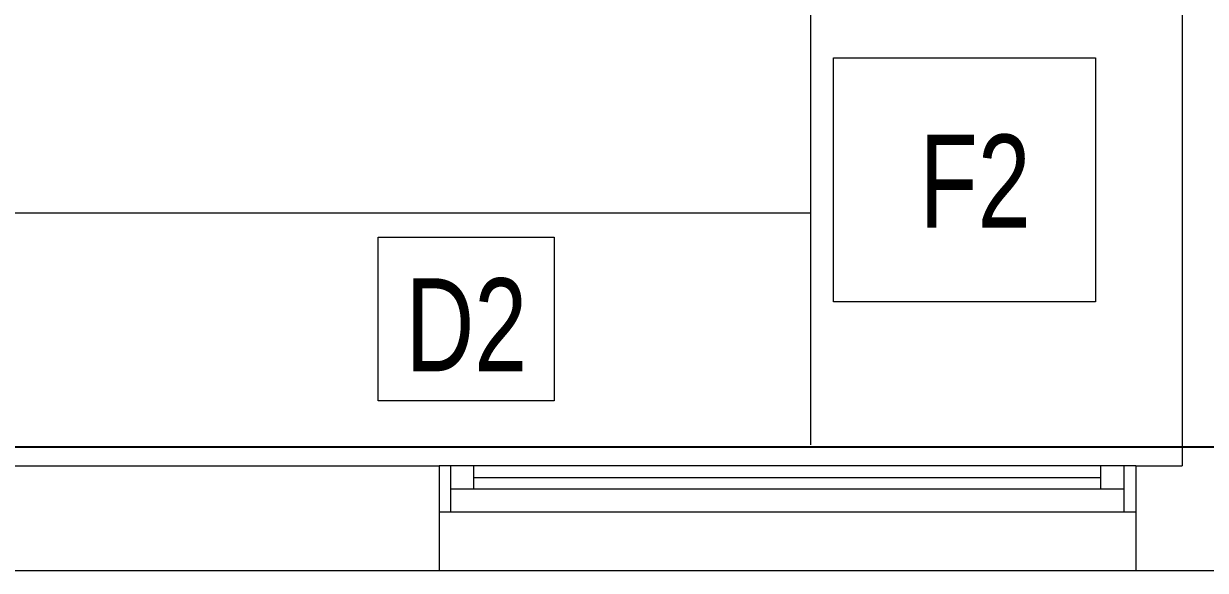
# Model space of a CAD drawing. Header units: metres. Extents: x -18745 to 220762, y -1579758 to -1356048.
# Drawn here: x 197269 to 199813, y -1469903 to -1468726 of the extents above; entities that cross this region are included whole.
import ezdxf

# ---------------------------------------------------------------- set-up
doc = ezdxf.new("R2010")
doc.units = ezdxf.units.M
doc.layers.get('0').update_dxf_attribs({"lineweight": 0})
for name, color, linetype, lineweight in [('A-100 - Copy$0$Aluminum', 8, 'Continuous', 0), ('A-100 - Copy$0$Medical Equipment and Furniture', 8, 'Continuous', 0), ('A-100 - Copy$0$Proj', 8, 'Continuous', 0), ('A-100 - Copy$0$Walls', 8, 'Continuous', 0)]:
    doc.layers.add(name, color=color, linetype=linetype, lineweight=lineweight)
doc.layers.add('A-100 - Copy$0$axes', color=8, linetype='Continuous')
doc.styles.add('A-100 - Copy$0$X3G_ENTITY_2587EA', font='swisscl.ttf', dxfattribs={"height": 200})

# ---------------------------------------------------------------- blocks, each defined once
blk = doc.blocks.new('A-100 - Copy')
at = {"layer": 'A-100 - Copy$0$Aluminum'}
for p, q in [((199663.3, -1469677.7, 0), (198163.3, -1469677.7, 0)), ((198188.3, -1469777.7, 0), (198188.3, -1469677.7, 0)), ((198238.3, -1469727.7, 0), (198238.3, -1469677.7, 0)), ((199588.3, -1469727.7, -4.7), (199588.3, -1469677.7, -4.7)), ((199638.3, -1469777.7, -4.7), (199638.3, -1469677.7, -4.7)), ((198238.3, -1469702.7, 0), (199588.3, -1469702.7, 0)), ((199638.3, -1469727.7, 0), (198188.3, -1469727.7, 0)), ((199663.3, -1469777.7, 0), (198163.3, -1469777.7, 0))]:
    blk.add_line(p, q, dxfattribs=at)
at = {"layer": 'A-100 - Copy$0$axes'}
blk.add_line((215795, -1469637.7, 2.4), (83877.8, -1469637.7, 2.4), dxfattribs=at)
at = {"layer": 'A-100 - Copy$0$Medical Equipment and Furniture'}
blk.add_line((194178.3, -1469132.7, 0), (198963.3, -1469132.7, 0), dxfattribs=at)
at = {"layer": 'A-100 - Copy$0$Medical Equipment and Furniture', "elevation": 0}
blk.add_lwpolyline([(198963.3, -1464852.7), (198963.3, -1469632.7)], dxfattribs=at)
for points in [[(199012.8, -1468799.6), (199576.5, -1468799.6), (199576.5, -1469324.9), (199012.8, -1469324.9)], [(198032.4, -1469185.2), (198410.8, -1469185.2), (198410.8, -1469537.8), (198032.4, -1469537.8)]]:
    blk.add_lwpolyline(points, close=True, dxfattribs=at)
at = {"layer": 'A-100 - Copy$0$Proj'}
blk.add_line((198163.3, -1469902.7, 0), (199663.3, -1469902.7, 0), dxfattribs=at)
at = {"layer": 'A-100 - Copy$0$Walls'}
for p, q in [((196188.3, -1469677.7, 0), (198163.3, -1469677.7, 0)), ((198163.3, -1469677.7, 0), (198163.3, -1469902.7, 0)), ((199663.3, -1469677.7, 0), (199763.3, -1469677.7, 0)), ((199663.3, -1469677.7, 0), (199663.3, -1469902.7, 0)), ((196188.3, -1469902.7, 0), (198163.3, -1469902.7, 0)), ((199663.3, -1469902.7, 0), (201638.3, -1469902.7, 0))]:
    blk.add_line(p, q, dxfattribs=at)
at = {"layer": 'A-100 - Copy$0$Walls', "elevation": 0}
blk.add_lwpolyline([(199763.3, -1464852.7), (199763.3, -1469677.7)], dxfattribs=at)
at = {"layer": 'A-100 - Copy$0$Medical Equipment and Furniture', "char_height": 200, "attachment_point": 2, "style": 'A-100 - Copy$0$X3G_ENTITY_2587EA'}
for s, insert in [('F2', (199317.4, -1468964.7, 0)), ('D2', (198222, -1469274, 0))]:
    blk.add_mtext(s, dxfattribs=dict(at, insert=insert))

msp = doc.modelspace()

# ---------------------------------------------------------------- block references
msp.add_blockref('A-100 - Copy', (0, 0))

doc.saveas('drawing.dxf')
